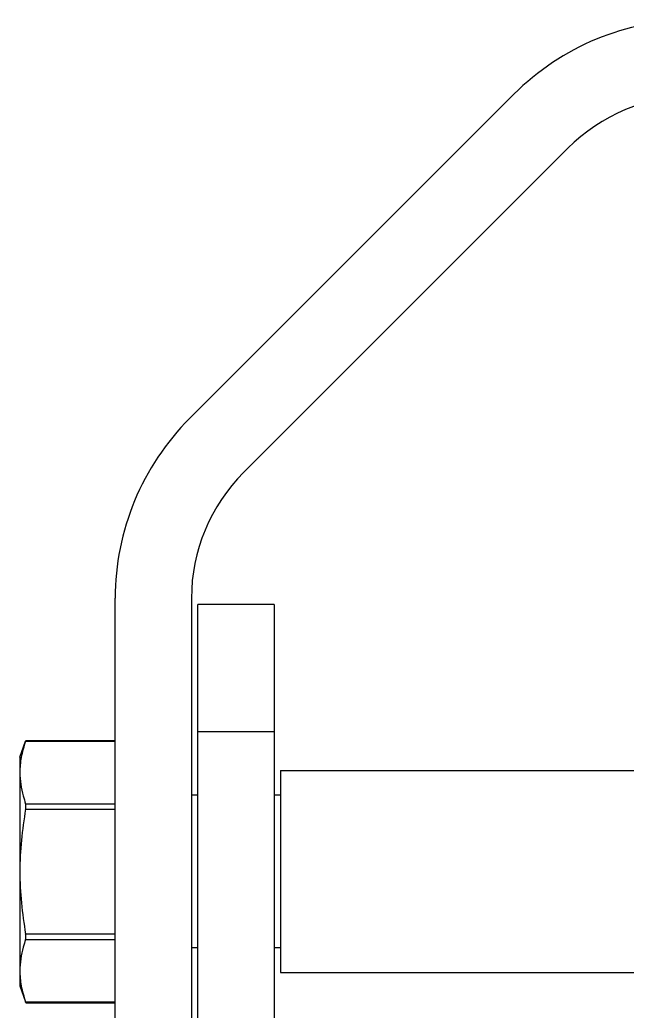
# Model space of a CAD drawing. Extents: x 27938 to 1042331, y -235042 to 1535213.
# Drawn here: x 726161 to 726716, y 728220 to 729125 of the extents above; entities that cross this region are included whole.
import ezdxf

# ---------------------------------------------------------------- set-up
doc = ezdxf.new("R2010")
doc.units = 0
doc.header["$LTSCALE"] = 1000
doc.header["$MEASUREMENT"] = 0

msp = doc.modelspace()

# ---------------------------------------------------------------- linework, layer by layer
at = {"linetype": 'Continuous'}
for p, q in [((726316.31, 728761.18), (726612.52, 729057.39)), ((726661.8, 729008.11), (726365.59, 728711.9)), ((726248.26, 728103.23), (726248.26, 728596.91)), ((726317.96, 728596.91), (726317.96, 728103.23)), ((726323.77, 727522.43), (726323.77, 728591.1)), ((726393.46, 728591.1), (726323.77, 728591.1)), ((726393.46, 728591.1), (726393.46, 727834.1)), ((726393.46, 728474.94), (726323.77, 728474.94)), ((726161.14, 728451.71), (726166.42, 728466.21)), ((726166.43, 728466.21), (726166.7, 728466.98)), ((726166.43, 728466.21), (726248.26, 728466.21)), ((726166.67, 728466.98), (726248.26, 728466.98)), ((726161.14, 728451.7), (726161.14, 728242.63)), ((726399.27, 728439.51), (726399.27, 728254.82)), ((726399.27, 728439.51), (726782.6, 728439.51)), ((726323.77, 728416.86), (726317.96, 728416.86)), ((726323.77, 728416.86), (726317.96, 728416.86)), ((726399.27, 728416.86), (726393.46, 728416.86)), ((726399.27, 728416.86), (726393.46, 728416.86)), ((726166.43, 728409.2), (726248.26, 728409.2)), ((726166.43, 728404.17), (726248.26, 728404.17)), ((726166.43, 728290.16), (726248.26, 728290.16)), ((726166.43, 728285.13), (726248.26, 728285.13)), ((726323.77, 728277.47), (726317.96, 728277.47)), ((726323.77, 728277.47), (726317.96, 728277.47)), ((726399.27, 728277.47), (726393.46, 728277.47)), ((726399.27, 728277.47), (726393.46, 728277.47)), ((726399.27, 728254.82), (726853.03, 728254.82)), ((726161.14, 728242.62), (726166.42, 728228.12)), ((726166.43, 728228.13), (726248.26, 728228.13)), ((726166.7, 728227.35), (726166.43, 728228.13)), ((726166.67, 728227.35), (726248.26, 728227.35))]:
    msp.add_line(p, q, dxfattribs=at)
for centre, radius, start, end in [((726776.79, 728893.12), 232.32, 90, 135), ((726776.79, 728893.12), 162.62, 90, 135), ((726480.58, 728596.91), 232.32, 135, 180), ((726480.58, 728596.91), 162.62, 135, 180)]:
    msp.add_arc(centre, radius, start, end, dxfattribs=at)
for points in [[(726166.43, 728466.21), (726164.76, 728461.39), (726163.37, 728456.46), (726162.44, 728451.45)], [(726162.44, 728451.45), (726161.6, 728446.92), (726161.14, 728442.3), (726161.14, 728437.7)], [(726166.43, 728404.17), (726163.16, 728385.37), (726161.14, 728366.25), (726161.14, 728347.17)], [(726161.14, 728347.17), (726161.14, 728328.08), (726163.16, 728308.96), (726166.43, 728290.16)], [(726161.14, 728256.63), (726161.14, 728252.03), (726161.6, 728247.41), (726162.44, 728242.89)], [(726162.44, 728242.89), (726163.37, 728237.87), (726164.76, 728232.94), (726166.43, 728228.13)]]:
    msp.add_open_spline(points, degree=3, dxfattribs=at)
for points, knots in [([(726161.14, 728437.7), (726161.14, 728430.49), (726162.69, 728420.76), (726165.62, 728411.54), (726166.43, 728409.2)], [0, 0, 0, 0, 0.744761, 1, 1, 1, 1]), ([(726166.43, 728404.17), (726166.52, 728404.67), (726166.73, 728406.32), (726166.82, 728408.09), (726166.43, 728409.2)], [0, 0, 0, 0, 0.299097, 1, 1, 1, 1]), ([(726166.43, 728285.13), (726165.62, 728282.8), (726162.69, 728273.57), (726161.14, 728263.84), (726161.14, 728256.63)], [0, 0, 0, 0, 0.25524, 1, 1, 1, 1]), ([(726166.43, 728285.13), (726166.54, 728285.43), (726166.84, 728287.1), (726166.67, 728288.81), (726166.43, 728290.16)], [0, 0, 0, 0, 0.185973, 1, 1, 1, 1])]:
    msp.add_open_spline(points, degree=3, knots=knots, dxfattribs=at)

doc.saveas('drawing.dxf')
